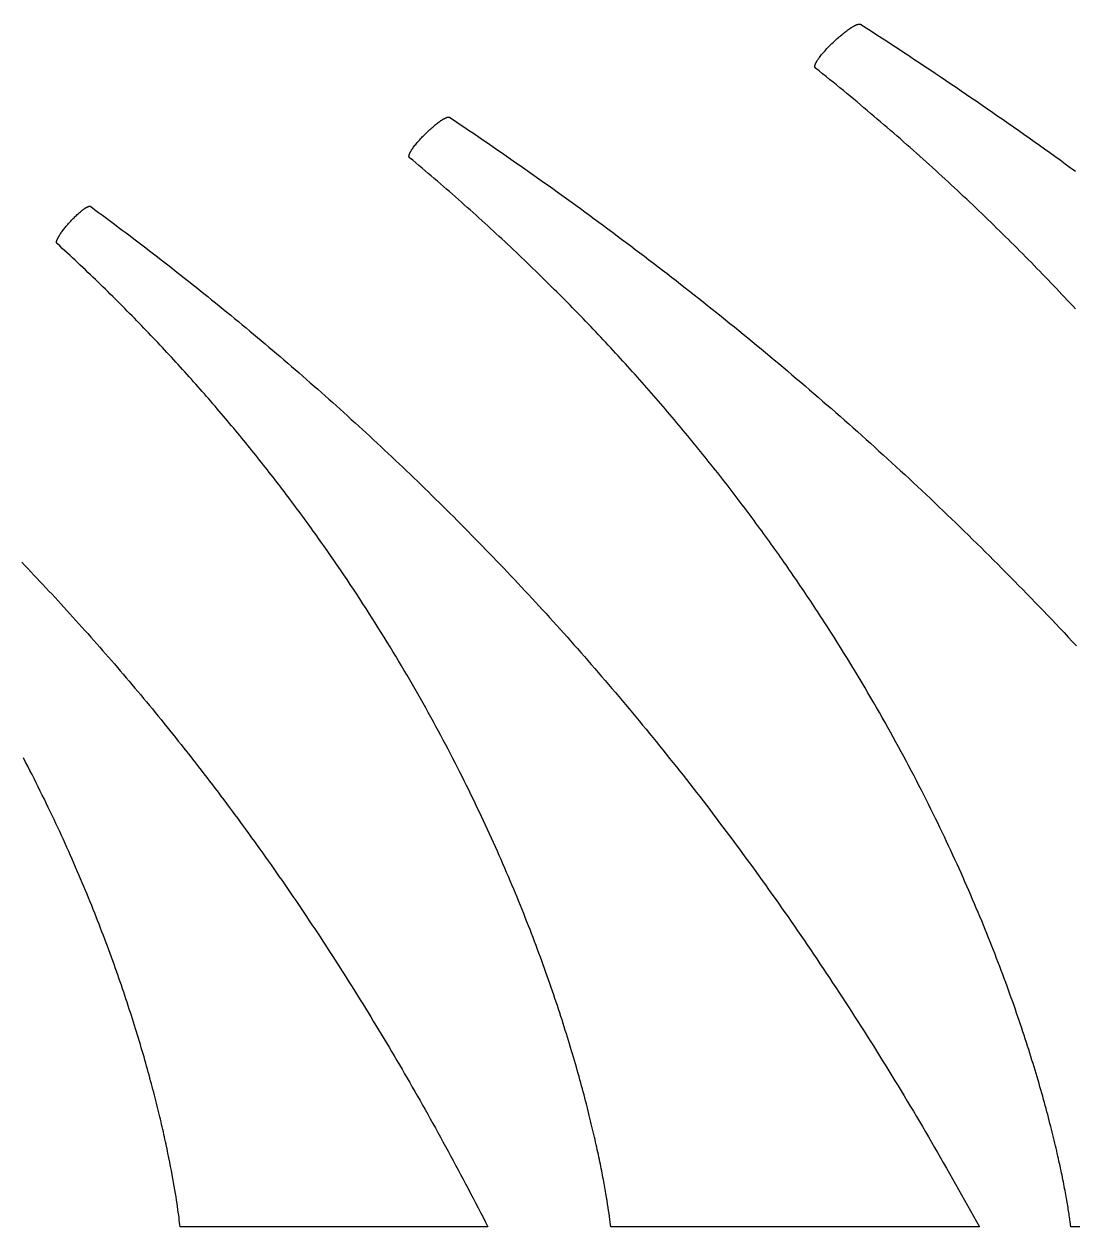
# Model space of a CAD drawing. Extents: x 1 to 390, y 1 to 88.
# Drawn here: x 72.1 to 137.4, y 1 to 75.9 of the extents above; entities that cross this region are included whole.
import ezdxf

# ---------------------------------------------------------------- set-up
doc = ezdxf.new("R2010")
doc.units = 0
doc.layers.add('IMPORT_-_GROVE_PROFILES', color=18, linetype='CONTINUOUS')

msp = doc.modelspace()

# ---------------------------------------------------------------- linework, layer by layer
at = {"layer": 'IMPORT_-_GROVE_PROFILES'}
for points in [[(137.531, 58.155), (137.364, 58.335), (137.196, 58.515), (137.028, 58.695), (136.86, 58.875), (136.691, 59.054), (136.521, 59.234), (136.351, 59.414), (136.18, 59.594), (136.008, 59.773), (135.836, 59.953), (135.663, 60.133), (135.49, 60.313), (135.316, 60.493), (135.141, 60.672), (134.966, 60.852), (134.791, 61.032), (134.614, 61.212), (134.437, 61.391), (134.26, 61.571), (134.082, 61.751), (133.903, 61.93), (133.723, 62.11), (133.543, 62.289), (133.363, 62.469), (133.181, 62.648), (133, 62.828), (132.817, 63.007), (132.634, 63.187), (132.45, 63.366), (132.266, 63.546), (132.081, 63.725), (131.896, 63.904), (131.709, 64.083), (131.523, 64.263), (131.335, 64.442), (131.147, 64.621), (130.958, 64.8), (130.769, 64.979), (130.579, 65.158), (130.389, 65.337), (130.197, 65.516), (130.006, 65.695), (129.813, 65.874), (129.62, 66.052), (129.426, 66.231), (129.232, 66.41), (129.037, 66.588), (128.841, 66.767), (128.645, 66.945), (128.448, 67.123), (128.251, 67.302), (128.053, 67.48), (127.854, 67.658), (127.654, 67.836), (127.454, 68.014), (127.254, 68.192), (127.052, 68.37), (126.85, 68.548), (126.647, 68.726), (126.444, 68.903), (126.24, 69.081), (126.035, 69.258), (125.83, 69.436), (125.624, 69.613), (125.418, 69.79), (125.21, 69.967), (125.003, 70.144), (124.794, 70.321), (124.585, 70.498), (124.375, 70.675), (124.164, 70.852), (123.953, 71.028), (123.741, 71.205), (123.529, 71.381), (123.316, 71.557), (123.102, 71.734), (122.887, 71.91), (122.672, 72.086), (122.456, 72.262), (122.24, 72.437), (122.023, 72.613), (121.805, 72.789), (121.586, 72.964), (121.367, 73.139), (121.362, 73.143), (121.358, 73.148), (121.354, 73.152), (121.35, 73.157), (121.346, 73.162), (121.343, 73.167), (121.34, 73.172), (121.337, 73.178), (121.334, 73.183), (121.332, 73.189), (121.33, 73.195), (121.328, 73.202), (121.327, 73.208), (121.326, 73.215), (121.324, 73.229), (121.324, 73.243), (121.324, 73.258), (121.326, 73.274), (121.329, 73.291), (121.332, 73.308), (121.337, 73.327), (121.343, 73.345), (121.349, 73.364), (121.357, 73.384), (121.365, 73.405), (121.374, 73.426), (121.384, 73.447), (121.395, 73.47), (121.407, 73.492), (121.42, 73.516), (121.433, 73.539), (121.448, 73.564), (121.463, 73.588), (121.479, 73.613), (121.495, 73.639), (121.513, 73.665), (121.531, 73.691), (121.549, 73.718), (121.569, 73.746), (121.589, 73.773), (121.61, 73.801), (121.653, 73.858), (121.699, 73.916), (121.747, 73.975), (121.797, 74.036), (121.85, 74.097), (121.904, 74.158), (121.96, 74.221), (122.018, 74.284), (122.077, 74.347), (122.138, 74.411), (122.2, 74.475), (122.263, 74.539), (122.327, 74.602), (122.392, 74.666), (122.457, 74.729), (122.524, 74.792), (122.591, 74.854), (122.658, 74.916), (122.725, 74.976), (122.793, 75.036), (122.86, 75.095), (122.928, 75.152), (122.995, 75.208), (123.061, 75.263), (123.128, 75.317), (123.193, 75.368), (123.258, 75.418), (123.322, 75.466), (123.384, 75.512), (123.446, 75.556), (123.506, 75.597), (123.536, 75.617), (123.565, 75.637), (123.594, 75.655), (123.623, 75.673), (123.651, 75.691), (123.678, 75.707), (123.705, 75.723), (123.732, 75.739), (123.758, 75.753), (123.784, 75.767), (123.809, 75.78), (123.834, 75.793), (123.858, 75.804), (123.881, 75.815), (123.904, 75.825), (123.926, 75.834), (123.948, 75.842), (123.969, 75.85), (123.99, 75.857), (124.01, 75.862), (124.029, 75.867), (124.047, 75.871), (124.065, 75.874), (124.082, 75.876), (124.098, 75.877), (124.113, 75.878), (124.128, 75.877), (124.142, 75.875), (124.155, 75.872), (124.161, 75.87), (124.167, 75.868), (124.173, 75.866), (124.179, 75.863), (124.184, 75.86), (124.189, 75.857), (124.521, 75.644), (124.852, 75.429), (125.183, 75.215), (125.513, 75), (125.844, 74.784), (126.174, 74.568), (126.503, 74.352), (126.833, 74.135), (127.162, 73.918), (127.491, 73.7), (127.819, 73.482), (128.147, 73.263), (128.475, 73.045), (128.803, 72.825), (129.13, 72.605), (129.457, 72.385), (129.784, 72.164), (130.11, 71.943), (130.437, 71.721), (130.762, 71.499), (131.088, 71.276), (131.413, 71.053), (131.738, 70.83), (132.063, 70.606), (132.387, 70.381), (132.711, 70.156), (133.035, 69.931), (133.358, 69.705), (133.681, 69.479), (134.004, 69.252), (134.326, 69.025), (134.649, 68.797), (134.971, 68.568), (135.292, 68.34), (135.613, 68.11), (135.934, 67.88), (136.255, 67.65), (136.576, 67.419), (136.896, 67.188), (137.215, 66.956), (137.535, 66.724)], [(164.635, 1.031), (137.246, 1.031), (137.226, 1.192), (137.204, 1.363), (137.192, 1.452), (137.179, 1.543), (137.166, 1.636), (137.152, 1.732), (137.137, 1.83), (137.122, 1.93), (137.106, 2.032), (137.089, 2.137), (137.072, 2.243), (137.054, 2.352), (137.036, 2.464), (137.017, 2.577), (136.997, 2.692), (136.976, 2.81), (136.955, 2.93), (136.933, 3.052), (136.91, 3.176), (136.886, 3.302), (136.862, 3.431), (136.837, 3.561), (136.811, 3.693), (136.785, 3.828), (136.758, 3.965), (136.73, 4.103), (136.701, 4.244), (136.671, 4.387), (136.641, 4.531), (136.61, 4.678), (136.578, 4.827), (136.545, 4.977), (136.511, 5.13), (136.477, 5.285), (136.442, 5.441), (136.406, 5.6), (136.369, 5.76), (136.331, 5.923), (136.292, 6.087), (136.253, 6.253), (136.212, 6.421), (136.171, 6.591), (136.129, 6.763), (136.086, 6.937), (136.042, 7.112), (135.997, 7.29), (135.951, 7.469), (135.904, 7.65), (135.857, 7.832), (135.808, 8.017), (135.758, 8.203), (135.708, 8.391), (135.656, 8.581), (135.604, 8.773), (135.551, 8.966), (135.496, 9.161), (135.441, 9.358), (135.384, 9.557), (135.327, 9.757), (135.269, 9.959), (135.209, 10.162), (135.149, 10.367), (135.087, 10.574), (135.025, 10.783), (134.961, 10.993), (134.897, 11.204), (134.831, 11.418), (134.764, 11.633), (134.696, 11.849), (134.627, 12.067), (134.557, 12.287), (134.486, 12.508), (134.414, 12.731), (134.341, 12.955), (134.267, 13.181), (134.191, 13.408), (134.114, 13.637), (134.037, 13.867), (133.958, 14.099), (133.878, 14.332), (133.796, 14.567), (133.714, 14.803), (133.63, 15.04), (133.546, 15.279), (133.46, 15.519), (133.372, 15.761), (133.284, 16.004), (133.195, 16.249), (133.104, 16.495), (133.012, 16.742), (132.919, 16.991), (132.824, 17.241), (132.728, 17.492), (132.632, 17.744), (132.533, 17.998), (132.434, 18.253), (132.333, 18.51), (132.231, 18.768), (132.128, 19.027), (132.023, 19.287), (131.917, 19.548), (131.81, 19.811), (131.702, 20.075), (131.592, 20.34), (131.481, 20.606), (131.368, 20.874), (131.254, 21.142), (131.139, 21.412), (131.023, 21.683), (130.905, 21.955), (130.786, 22.229), (130.665, 22.503), (130.543, 22.778), (130.419, 23.055), (130.295, 23.333), (130.168, 23.611), (130.041, 23.891), (129.912, 24.172), (129.781, 24.454), (129.649, 24.737), (129.516, 25.021), (129.381, 25.306), (129.245, 25.592), (129.107, 25.879), (128.968, 26.167), (128.827, 26.455), (128.685, 26.745), (128.542, 27.036), (128.397, 27.328), (128.25, 27.621), (128.102, 27.914), (127.952, 28.209), (127.801, 28.504), (127.648, 28.8), (127.494, 29.097), (127.338, 29.395), (127.181, 29.694), (127.022, 29.994), (126.862, 30.294), (126.699, 30.596), (126.536, 30.898), (126.371, 31.201), (126.204, 31.504), (126.035, 31.809), (125.865, 32.114), (125.694, 32.42), (125.521, 32.727), (125.346, 33.034), (125.169, 33.342), (124.991, 33.651), (124.811, 33.961), (124.63, 34.271), (124.446, 34.582), (124.262, 34.894), (124.075, 35.206), (123.887, 35.519), (123.697, 35.832), (123.505, 36.147), (123.312, 36.461), (123.117, 36.777), (122.92, 37.093), (122.722, 37.409), (122.522, 37.726), (122.32, 38.044), (122.116, 38.362), (121.911, 38.681), (121.807, 38.841), (121.703, 39), (121.599, 39.16), (121.495, 39.32), (121.389, 39.48), (121.284, 39.64), (121.178, 39.801), (121.071, 39.961), (120.964, 40.122), (120.857, 40.282), (120.749, 40.443), (120.641, 40.604), (120.532, 40.765), (120.423, 40.926), (120.313, 41.088), (120.203, 41.249), (120.092, 41.411), (119.981, 41.572), (119.87, 41.734), (119.758, 41.896), (119.646, 42.058), (119.533, 42.22), (119.419, 42.382), (119.306, 42.544), (119.191, 42.706), (119.077, 42.869), (118.962, 43.031), (118.846, 43.194), (118.73, 43.357), (118.613, 43.519), (118.496, 43.682), (118.379, 43.845), (118.261, 44.008), (118.142, 44.171), (118.024, 44.335), (117.904, 44.498), (117.784, 44.661), (117.664, 44.825), (117.543, 44.988), (117.422, 45.152), (117.3, 45.316), (117.178, 45.48), (117.055, 45.643), (116.932, 45.807), (116.808, 45.971), (116.684, 46.136), (116.56, 46.3), (116.434, 46.464), (116.309, 46.628), (116.183, 46.793), (116.056, 46.957), (115.929, 47.121), (115.802, 47.286), (115.674, 47.451), (115.545, 47.615), (115.416, 47.78), (115.287, 47.945), (115.157, 48.11), (115.026, 48.274), (114.895, 48.439), (114.764, 48.604), (114.632, 48.769), (114.499, 48.934), (114.366, 49.1), (114.233, 49.265), (114.099, 49.43), (113.965, 49.595), (113.83, 49.76), (113.694, 49.926), (113.558, 50.091), (113.422, 50.257), (113.285, 50.422), (113.147, 50.588), (113.009, 50.753), (112.871, 50.919), (112.732, 51.084), (112.592, 51.25), (112.452, 51.415), (112.312, 51.581), (112.171, 51.747), (112.029, 51.912), (111.887, 52.078), (111.745, 52.244), (111.602, 52.41), (111.458, 52.575), (111.314, 52.741), (111.17, 52.907), (111.024, 53.073), (110.879, 53.239), (110.733, 53.405), (110.586, 53.57), (110.439, 53.736), (110.291, 53.902), (110.143, 54.068), (109.994, 54.234), (109.845, 54.4), (109.695, 54.566), (109.544, 54.732), (109.394, 54.898), (109.242, 55.063), (109.09, 55.229), (108.938, 55.395), (108.785, 55.561), (108.631, 55.727), (108.477, 55.893), (108.322, 56.059), (108.167, 56.224), (108.012, 56.39), (107.855, 56.556), (107.699, 56.722), (107.541, 56.888), (107.384, 57.053), (107.225, 57.219), (107.066, 57.385), (106.907, 57.551), (106.747, 57.716), (106.586, 57.882), (106.425, 58.047), (106.264, 58.213), (106.102, 58.379), (105.939, 58.544), (105.776, 58.71), (105.612, 58.875), (105.447, 59.04), (105.282, 59.206), (105.117, 59.371), (104.951, 59.537), (104.784, 59.702), (104.617, 59.867), (104.45, 60.032), (104.281, 60.197), (104.113, 60.362), (103.943, 60.528), (103.773, 60.693), (103.603, 60.857), (103.432, 61.022), (103.26, 61.187), (103.088, 61.352), (102.915, 61.517), (102.742, 61.681), (102.568, 61.846), (102.394, 62.011), (102.219, 62.175), (102.043, 62.34), (101.867, 62.504), (101.691, 62.668), (101.513, 62.833), (101.336, 62.997), (101.157, 63.161), (100.978, 63.325), (100.799, 63.489), (100.619, 63.653), (100.438, 63.817), (100.257, 63.98), (100.075, 64.144), (99.893, 64.308), (99.71, 64.471), (99.526, 64.635), (99.342, 64.798), (99.157, 64.961), (98.972, 65.124), (98.786, 65.287), (98.599, 65.451), (98.412, 65.613), (98.225, 65.776), (98.037, 65.939), (97.848, 66.102), (97.658, 66.264), (97.468, 66.427), (97.278, 66.589), (97.087, 66.751), (96.895, 66.913), (96.702, 67.076), (96.509, 67.238), (96.316, 67.399), (96.122, 67.561), (96.118, 67.565), (96.113, 67.569), (96.11, 67.573), (96.106, 67.577), (96.103, 67.582), (96.1, 67.587), (96.097, 67.591), (96.095, 67.597), (96.091, 67.607), (96.087, 67.619), (96.085, 67.631), (96.084, 67.644), (96.083, 67.657), (96.084, 67.671), (96.085, 67.686), (96.088, 67.701), (96.091, 67.718), (96.095, 67.734), (96.1, 67.751), (96.106, 67.769), (96.112, 67.788), (96.12, 67.806), (96.128, 67.826), (96.137, 67.846), (96.146, 67.866), (96.157, 67.887), (96.168, 67.909), (96.18, 67.931), (96.193, 67.953), (96.206, 67.976), (96.22, 67.999), (96.235, 68.023), (96.25, 68.047), (96.266, 68.071), (96.283, 68.096), (96.3, 68.121), (96.336, 68.172), (96.374, 68.225), (96.415, 68.279), (96.458, 68.333), (96.502, 68.389), (96.549, 68.445), (96.597, 68.502), (96.646, 68.56), (96.697, 68.618), (96.75, 68.677), (96.803, 68.735), (96.858, 68.794), (96.914, 68.853), (96.971, 68.912), (97.028, 68.971), (97.087, 69.029), (97.145, 69.087), (97.205, 69.144), (97.264, 69.201), (97.324, 69.257), (97.384, 69.312), (97.443, 69.367), (97.503, 69.42), (97.563, 69.472), (97.622, 69.522), (97.68, 69.571), (97.738, 69.619), (97.796, 69.665), (97.852, 69.709), (97.908, 69.752), (97.963, 69.792), (98.016, 69.831), (98.068, 69.867), (98.119, 69.901), (98.144, 69.917), (98.168, 69.932), (98.192, 69.947), (98.216, 69.961), (98.239, 69.974), (98.262, 69.987), (98.284, 69.999), (98.306, 70.011), (98.328, 70.022), (98.348, 70.031), (98.369, 70.041), (98.389, 70.049), (98.408, 70.057), (98.427, 70.064), (98.445, 70.07), (98.462, 70.075), (98.479, 70.08), (98.496, 70.083), (98.511, 70.086), (98.526, 70.088), (98.541, 70.089), (98.554, 70.089), (98.568, 70.089), (98.58, 70.087), (98.592, 70.084), (98.602, 70.081), (98.613, 70.076), (98.617, 70.074), (98.622, 70.071), (98.916, 69.874), (99.209, 69.676), (99.502, 69.478), (99.795, 69.279), (100.087, 69.08), (100.38, 68.881), (100.672, 68.682), (100.963, 68.482), (101.255, 68.281), (101.546, 68.08), (101.837, 67.879), (102.128, 67.677), (102.418, 67.475), (102.709, 67.273), (102.999, 67.07), (103.288, 66.867), (103.578, 66.663), (103.867, 66.459), (104.156, 66.254), (104.444, 66.049), (104.732, 65.844), (105.021, 65.638), (105.308, 65.432), (105.596, 65.225), (105.883, 65.018), (106.17, 64.81), (106.457, 64.602), (106.743, 64.394), (107.03, 64.185), (107.315, 63.976), (107.601, 63.766), (107.887, 63.556), (108.172, 63.345), (108.457, 63.134), (108.741, 62.922), (109.025, 62.71), (109.309, 62.498), (109.593, 62.285), (109.877, 62.071), (110.16, 61.857), (110.443, 61.643), (110.726, 61.428), (111.008, 61.213), (111.29, 60.997), (111.572, 60.781), (111.854, 60.564), (112.135, 60.347), (112.416, 60.129), (112.697, 59.911), (112.978, 59.692), (113.258, 59.473), (113.538, 59.253), (113.817, 59.033), (114.097, 58.812), (114.376, 58.591), (114.655, 58.37), (114.934, 58.147), (115.212, 57.925), (115.49, 57.702), (115.768, 57.478), (116.045, 57.254), (116.323, 57.029), (116.6, 56.804), (116.876, 56.578), (117.153, 56.352), (117.429, 56.125), (117.705, 55.898), (117.98, 55.67), (118.256, 55.441), (118.531, 55.212), (118.805, 54.983), (119.08, 54.753), (119.354, 54.522), (119.628, 54.291), (119.902, 54.06), (120.175, 53.828), (120.448, 53.595), (120.721, 53.362), (120.993, 53.128), (121.266, 52.893), (121.538, 52.659), (121.809, 52.423), (122.081, 52.187), (122.352, 51.95), (122.623, 51.713), (122.893, 51.476), (123.164, 51.237), (123.434, 50.998), (123.703, 50.759), (123.973, 50.519), (124.242, 50.278), (124.511, 50.037), (124.78, 49.796), (125.048, 49.553), (125.316, 49.31), (125.584, 49.067), (125.851, 48.823), (126.118, 48.578), (126.385, 48.333), (126.652, 48.087), (126.918, 47.84), (127.184, 47.593), (127.45, 47.346), (127.716, 47.097), (127.981, 46.848), (128.246, 46.599), (128.511, 46.349), (128.775, 46.098), (129.039, 45.847), (129.303, 45.595), (129.566, 45.342), (129.829, 45.089), (130.092, 44.835), (130.355, 44.581), (130.617, 44.326), (130.88, 44.07), (131.141, 43.814), (131.403, 43.557), (131.664, 43.299), (131.925, 43.041), (132.186, 42.782), (132.446, 42.522), (132.706, 42.262), (132.966, 42.001), (133.225, 41.74), (133.484, 41.478), (133.743, 41.215), (134.002, 40.951), (134.26, 40.687), (134.518, 40.422), (134.776, 40.157), (135.034, 39.891), (135.291, 39.624), (135.548, 39.357), (135.804, 39.089), (136.06, 38.82), (136.316, 38.55), (136.572, 38.28), (136.828, 38.009), (137.083, 37.738), (137.337, 37.466), (137.592, 37.193)], [(72.003, 42.386), (72.191, 42.189), (72.38, 41.992), (72.568, 41.794), (72.757, 41.596), (72.945, 41.397), (73.132, 41.198), (73.32, 40.999), (73.507, 40.798), (73.695, 40.598), (73.882, 40.397), (74.069, 40.195), (74.255, 39.993), (74.442, 39.791), (74.628, 39.588), (74.814, 39.384), (75, 39.18), (75.185, 38.976), (75.371, 38.771), (75.556, 38.565), (75.741, 38.359), (75.926, 38.153), (76.11, 37.946), (76.295, 37.738), (76.479, 37.53), (76.663, 37.321), (76.847, 37.112), (77.031, 36.903), (77.214, 36.693), (77.397, 36.482), (77.58, 36.271), (77.763, 36.059), (77.946, 35.847), (78.128, 35.634), (78.31, 35.421), (78.492, 35.207), (78.674, 34.993), (78.856, 34.778), (79.037, 34.563), (79.218, 34.347), (79.4, 34.13), (79.58, 33.913), (79.761, 33.696), (79.941, 33.477), (80.122, 33.259), (80.302, 33.04), (80.481, 32.82), (80.661, 32.6), (80.84, 32.379), (81.019, 32.157), (81.198, 31.935), (81.377, 31.713), (81.556, 31.49), (81.734, 31.266), (81.912, 31.042), (82.09, 30.817), (82.268, 30.592), (82.446, 30.366), (82.623, 30.139), (82.8, 29.912), (82.977, 29.685), (83.154, 29.456), (83.33, 29.228), (83.507, 28.998), (83.683, 28.768), (83.859, 28.538), (84.034, 28.307), (84.21, 28.075), (84.385, 27.843), (84.56, 27.61), (84.735, 27.376), (84.91, 27.142), (85.084, 26.907), (85.258, 26.672), (85.432, 26.436), (85.606, 26.2), (85.78, 25.963), (85.953, 25.725), (86.126, 25.487), (86.299, 25.248), (86.472, 25.008), (86.645, 24.768), (86.817, 24.528), (86.989, 24.286), (87.161, 24.044), (87.333, 23.802), (87.505, 23.558), (87.676, 23.315), (87.847, 23.07), (88.018, 22.825), (88.189, 22.579), (88.359, 22.333), (88.529, 22.086), (88.699, 21.838), (88.869, 21.59), (89.039, 21.341), (89.208, 21.092), (89.378, 20.842), (89.547, 20.591), (89.715, 20.339), (89.884, 20.087), (90.052, 19.834), (90.22, 19.581), (90.388, 19.327), (90.556, 19.072), (90.724, 18.817), (90.891, 18.561), (91.058, 18.304), (91.225, 18.047), (91.392, 17.789), (91.558, 17.53), (91.724, 17.271), (91.89, 17.011), (92.056, 16.75), (92.222, 16.489), (92.387, 16.227), (92.552, 15.964), (92.717, 15.701), (92.882, 15.437), (93.047, 15.172), (93.211, 14.907), (93.375, 14.641), (93.539, 14.374), (93.703, 14.107), (93.866, 13.838), (94.029, 13.57), (94.192, 13.3), (94.355, 13.03), (94.518, 12.759), (94.68, 12.487), (94.842, 12.215), (95.004, 11.942), (95.166, 11.668), (95.327, 11.394), (95.489, 11.119), (95.65, 10.843), (95.811, 10.566), (95.971, 10.289), (96.132, 10.011), (96.292, 9.733), (96.452, 9.453), (96.612, 9.173), (96.771, 8.892), (96.93, 8.611), (97.09, 8.328), (97.248, 8.045), (97.407, 7.762), (97.566, 7.477), (97.724, 7.192), (97.882, 6.906), (98.04, 6.619), (98.197, 6.332), (98.355, 6.044), (98.512, 5.755), (98.669, 5.465), (98.825, 5.175), (98.982, 4.884), (99.138, 4.592), (99.294, 4.299), (99.45, 4.006), (99.606, 3.712), (99.761, 3.417), (99.916, 3.121), (100.071, 2.825), (100.226, 2.528), (100.38, 2.23), (100.534, 1.931), (100.689, 1.632), (100.842, 1.332), (100.996, 1.031), (81.847, 1.031), (81.833, 1.164), (81.817, 1.304), (81.8, 1.453), (81.781, 1.608), (81.76, 1.771), (81.737, 1.942), (81.713, 2.12), (81.686, 2.305), (81.658, 2.497), (81.628, 2.696), (81.596, 2.902), (81.561, 3.115), (81.525, 3.335), (81.486, 3.562), (81.445, 3.795), (81.402, 4.036), (81.357, 4.282), (81.31, 4.535), (81.26, 4.795), (81.207, 5.061), (81.153, 5.333), (81.096, 5.612), (81.066, 5.753), (81.036, 5.896), (81.005, 6.041), (80.974, 6.187), (80.942, 6.334), (80.909, 6.483), (80.876, 6.634), (80.842, 6.786), (80.807, 6.94), (80.772, 7.095), (80.736, 7.251), (80.699, 7.409), (80.662, 7.568), (80.624, 7.729), (80.585, 7.891), (80.546, 8.054), (80.506, 8.219), (80.465, 8.385), (80.423, 8.553), (80.381, 8.722), (80.338, 8.892), (80.294, 9.064), (80.25, 9.237), (80.205, 9.412), (80.159, 9.587), (80.112, 9.764), (80.065, 9.943), (80.017, 10.122), (79.968, 10.303), (79.918, 10.485), (79.868, 10.669), (79.817, 10.854), (79.765, 11.04), (79.712, 11.227), (79.658, 11.415), (79.604, 11.605), (79.549, 11.796), (79.493, 11.988), (79.436, 12.181), (79.378, 12.376), (79.32, 12.571), (79.261, 12.768), (79.2, 12.966), (79.14, 13.165), (79.078, 13.365), (79.015, 13.567), (78.952, 13.769), (78.887, 13.973), (78.822, 14.178), (78.756, 14.384), (78.689, 14.591), (78.622, 14.799), (78.553, 15.008), (78.483, 15.218), (78.413, 15.429), (78.342, 15.642), (78.269, 15.855), (78.196, 16.069), (78.122, 16.285), (78.047, 16.501), (77.972, 16.718), (77.895, 16.937), (77.817, 17.156), (77.738, 17.376), (77.659, 17.598), (77.578, 17.82), (77.497, 18.043), (77.414, 18.267), (77.331, 18.492), (77.247, 18.718), (77.161, 18.945), (77.075, 19.173), (76.988, 19.402), (76.9, 19.631), (76.81, 19.862), (76.72, 20.093), (76.629, 20.325), (76.537, 20.558), (76.444, 20.792), (76.349, 21.027), (76.254, 21.262), (76.158, 21.499), (76.061, 21.736), (75.962, 21.974), (75.863, 22.213), (75.762, 22.452), (75.661, 22.692), (75.558, 22.934), (75.455, 23.175), (75.35, 23.418), (75.245, 23.661), (75.138, 23.905), (75.03, 24.15), (74.921, 24.395), (74.811, 24.642), (74.7, 24.888), (74.588, 25.136), (74.474, 25.384), (74.36, 25.633), (74.245, 25.882), (74.128, 26.133), (74.01, 26.383), (73.891, 26.635), (73.771, 26.887), (73.65, 27.139), (73.528, 27.393), (73.405, 27.646), (73.28, 27.901), (73.154, 28.156), (73.027, 28.411), (72.899, 28.668), (72.77, 28.924), (72.64, 29.181), (72.508, 29.439), (72.375, 29.697), (72.241, 29.956), (72.106, 30.215)]]:
    msp.add_lwpolyline(points, dxfattribs=at)
msp.add_lwpolyline([(108.629, 1.031), (108.612, 1.179), (108.594, 1.336), (108.573, 1.502), (108.55, 1.675), (108.525, 1.858), (108.498, 2.048), (108.469, 2.246), (108.437, 2.453), (108.403, 2.667), (108.367, 2.89), (108.328, 3.12), (108.287, 3.358), (108.243, 3.603), (108.197, 3.857), (108.173, 3.986), (108.148, 4.117), (108.122, 4.25), (108.096, 4.385), (108.069, 4.522), (108.042, 4.661), (108.014, 4.801), (107.985, 4.943), (107.955, 5.087), (107.925, 5.233), (107.894, 5.381), (107.863, 5.53), (107.83, 5.681), (107.797, 5.834), (107.763, 5.989), (107.729, 6.145), (107.693, 6.303), (107.657, 6.463), (107.62, 6.624), (107.583, 6.787), (107.544, 6.952), (107.505, 7.118), (107.465, 7.287), (107.425, 7.456), (107.383, 7.628), (107.341, 7.801), (107.298, 7.975), (107.254, 8.151), (107.209, 8.329), (107.164, 8.509), (107.117, 8.69), (107.07, 8.872), (107.022, 9.056), (106.973, 9.242), (106.923, 9.429), (106.873, 9.618), (106.821, 9.808), (106.769, 10), (106.716, 10.193), (106.661, 10.388), (106.606, 10.584), (106.551, 10.782), (106.494, 10.981), (106.436, 11.181), (106.378, 11.383), (106.318, 11.587), (106.258, 11.792), (106.196, 11.998), (106.134, 12.205), (106.071, 12.414), (106.007, 12.625), (105.941, 12.837), (105.875, 13.05), (105.808, 13.264), (105.74, 13.48), (105.671, 13.697), (105.601, 13.916), (105.53, 14.135), (105.458, 14.356), (105.385, 14.579), (105.311, 14.802), (105.236, 15.027), (105.16, 15.254), (105.083, 15.481), (105.005, 15.71), (104.926, 15.939), (104.846, 16.171), (104.765, 16.403), (104.683, 16.636), (104.6, 16.871), (104.515, 17.107), (104.43, 17.344), (104.343, 17.582), (104.256, 17.821), (104.167, 18.062), (104.077, 18.303), (103.986, 18.546), (103.895, 18.79), (103.801, 19.035), (103.707, 19.281), (103.612, 19.528), (103.516, 19.776), (103.418, 20.025), (103.319, 20.276), (103.219, 20.527), (103.118, 20.779), (103.016, 21.033), (102.913, 21.287), (102.808, 21.542), (102.703, 21.799), (102.596, 22.056), (102.488, 22.314), (102.379, 22.574), (102.268, 22.834), (102.156, 23.095), (102.044, 23.357), (101.93, 23.62), (101.814, 23.884), (101.698, 24.149), (101.58, 24.415), (101.461, 24.681), (101.341, 24.949), (101.219, 25.217), (101.096, 25.486), (100.972, 25.756), (100.847, 26.027), (100.721, 26.299), (100.593, 26.571), (100.464, 26.844), (100.333, 27.118), (100.201, 27.393), (100.068, 27.669), (99.934, 27.945), (99.798, 28.222), (99.661, 28.5), (99.523, 28.779), (99.383, 29.058), (99.242, 29.338), (99.1, 29.619), (98.956, 29.9), (98.811, 30.182), (98.665, 30.465), (98.517, 30.749), (98.368, 31.033), (98.217, 31.317), (98.065, 31.603), (97.912, 31.889), (97.757, 32.175), (97.601, 32.463), (97.443, 32.75), (97.285, 33.039), (97.124, 33.328), (96.962, 33.617), (96.799, 33.907), (96.634, 34.198), (96.468, 34.489), (96.301, 34.781), (96.131, 35.073), (95.961, 35.365), (95.789, 35.659), (95.615, 35.952), (95.44, 36.246), (95.264, 36.541), (95.086, 36.836), (94.907, 37.131), (94.726, 37.427), (94.543, 37.724), (94.359, 38.02), (94.174, 38.318), (93.987, 38.615), (93.798, 38.913), (93.608, 39.211), (93.416, 39.51), (93.223, 39.809), (93.028, 40.108), (92.832, 40.408), (92.634, 40.708), (92.434, 41.008), (92.233, 41.309), (92.031, 41.61), (91.826, 41.911), (91.621, 42.213), (91.413, 42.515), (91.204, 42.817), (90.993, 43.119), (90.887, 43.27), (90.781, 43.421), (90.674, 43.573), (90.567, 43.724), (90.459, 43.875), (90.351, 44.027), (90.243, 44.178), (90.134, 44.33), (90.025, 44.482), (89.915, 44.633), (89.805, 44.785), (89.695, 44.937), (89.584, 45.089), (89.473, 45.241), (89.361, 45.393), (89.249, 45.544), (89.136, 45.696), (89.023, 45.848), (88.91, 46.001), (88.796, 46.153), (88.682, 46.305), (88.567, 46.457), (88.452, 46.609), (88.336, 46.761), (88.22, 46.914), (88.104, 47.066), (87.987, 47.218), (87.87, 47.37), (87.752, 47.523), (87.634, 47.675), (87.516, 47.828), (87.397, 47.98), (87.278, 48.132), (87.158, 48.285), (87.038, 48.437), (86.917, 48.59), (86.796, 48.742), (86.674, 48.895), (86.553, 49.047), (86.43, 49.2), (86.307, 49.352), (86.184, 49.505), (86.06, 49.658), (85.936, 49.81), (85.812, 49.963), (85.687, 50.115), (85.561, 50.268), (85.435, 50.42), (85.309, 50.573), (85.182, 50.726), (85.055, 50.878), (84.927, 51.031), (84.799, 51.183), (84.671, 51.336), (84.542, 51.488), (84.412, 51.641), (84.282, 51.793), (84.152, 51.946), (84.021, 52.098), (83.89, 52.251), (83.758, 52.403), (83.626, 52.556), (83.494, 52.708), (83.361, 52.861), (83.227, 53.013), (83.093, 53.165), (82.959, 53.318), (82.824, 53.47), (82.689, 53.622), (82.553, 53.775), (82.417, 53.927), (82.28, 54.079), (82.143, 54.231), (82.005, 54.383), (81.867, 54.535), (81.729, 54.687), (81.59, 54.84), (81.45, 54.992), (81.31, 55.143), (81.17, 55.295), (81.029, 55.447), (80.888, 55.599), (80.746, 55.751), (80.604, 55.903), (80.461, 56.054), (80.318, 56.206), (80.174, 56.358), (80.03, 56.509), (79.885, 56.661), (79.74, 56.812), (79.595, 56.964), (79.449, 57.115), (79.302, 57.266), (79.155, 57.417), (79.008, 57.569), (78.86, 57.72), (78.712, 57.871), (78.563, 58.022), (78.413, 58.173), (78.264, 58.324), (78.113, 58.474), (77.962, 58.625), (77.811, 58.776), (77.659, 58.927), (77.507, 59.077), (77.355, 59.227), (77.201, 59.378), (77.048, 59.528), (76.893, 59.678), (76.739, 59.829), (76.584, 59.979), (76.428, 60.129), (76.272, 60.279), (76.115, 60.428), (75.958, 60.578), (75.801, 60.728), (75.643, 60.877), (75.484, 61.027), (75.325, 61.176), (75.165, 61.326), (75.005, 61.475), (74.845, 61.624), (74.684, 61.773), (74.522, 61.922), (74.36, 62.071), (74.197, 62.22), (74.191, 62.227), (74.184, 62.235), (74.179, 62.243), (74.175, 62.252), (74.171, 62.262), (74.169, 62.273), (74.167, 62.284), (74.165, 62.296), (74.165, 62.308), (74.166, 62.321), (74.167, 62.335), (74.169, 62.349), (74.171, 62.363), (74.175, 62.379), (74.179, 62.395), (74.184, 62.411), (74.189, 62.428), (74.195, 62.445), (74.202, 62.463), (74.21, 62.481), (74.218, 62.5), (74.226, 62.52), (74.236, 62.539), (74.246, 62.559), (74.256, 62.58), (74.268, 62.601), (74.279, 62.622), (74.292, 62.644), (74.318, 62.688), (74.346, 62.734), (74.376, 62.781), (74.408, 62.83), (74.442, 62.879), (74.478, 62.929), (74.515, 62.98), (74.554, 63.032), (74.594, 63.085), (74.636, 63.138), (74.679, 63.191), (74.723, 63.245), (74.768, 63.299), (74.813, 63.353), (74.86, 63.407), (74.908, 63.461), (74.956, 63.515), (75.004, 63.569), (75.054, 63.622), (75.103, 63.674), (75.153, 63.727), (75.203, 63.778), (75.253, 63.829), (75.303, 63.878), (75.353, 63.927), (75.403, 63.975), (75.452, 64.021), (75.501, 64.067), (75.55, 64.11), (75.598, 64.153), (75.645, 64.193), (75.692, 64.232), (75.737, 64.269), (75.782, 64.304), (75.826, 64.338), (75.868, 64.369), (75.909, 64.398), (75.929, 64.411), (75.949, 64.424), (75.968, 64.436), (75.987, 64.448), (76.006, 64.459), (76.024, 64.47), (76.042, 64.48), (76.06, 64.489), (76.077, 64.497), (76.093, 64.505), (76.109, 64.512), (76.125, 64.518), (76.14, 64.524), (76.154, 64.529), (76.169, 64.533), (76.182, 64.536), (76.195, 64.539), (76.208, 64.541), (76.22, 64.541), (76.231, 64.542), (76.242, 64.541), (76.252, 64.539), (76.262, 64.537), (76.271, 64.534), (76.28, 64.529), (76.287, 64.524), (76.533, 64.343), (76.779, 64.161), (77.024, 63.979), (77.269, 63.796), (77.514, 63.614), (77.759, 63.43), (78.004, 63.247), (78.248, 63.063), (78.492, 62.879), (78.736, 62.694), (78.98, 62.509), (79.223, 62.323), (79.466, 62.138), (79.709, 61.952), (79.952, 61.765), (80.195, 61.578), (80.437, 61.391), (80.679, 61.203), (80.921, 61.015), (81.163, 60.826), (81.404, 60.638), (81.645, 60.448), (81.886, 60.259), (82.127, 60.069), (82.368, 59.878), (82.608, 59.687), (82.848, 59.496), (83.088, 59.304), (83.328, 59.112), (83.567, 58.92), (83.806, 58.727), (84.045, 58.533), (84.284, 58.34), (84.523, 58.146), (84.761, 57.951), (84.999, 57.756), (85.237, 57.561), (85.475, 57.365), (85.712, 57.169), (85.949, 56.972), (86.186, 56.775), (86.423, 56.577), (86.659, 56.379), (86.896, 56.181), (87.132, 55.982), (87.367, 55.782), (87.603, 55.583), (87.838, 55.382), (88.073, 55.182), (88.308, 54.981), (88.543, 54.779), (88.777, 54.577), (89.012, 54.375), (89.246, 54.172), (89.479, 53.968), (89.713, 53.765), (89.946, 53.56), (90.179, 53.355), (90.412, 53.15), (90.645, 52.944), (90.877, 52.738), (91.109, 52.532), (91.341, 52.325), (91.573, 52.117), (91.804, 51.909), (92.036, 51.7), (92.267, 51.491), (92.497, 51.282), (92.728, 51.072), (92.958, 50.861), (93.188, 50.65), (93.418, 50.439), (93.648, 50.227), (93.877, 50.014), (94.106, 49.801), (94.335, 49.588), (94.564, 49.374), (94.792, 49.159), (95.021, 48.944), (95.248, 48.729), (95.476, 48.513), (95.704, 48.296), (95.931, 48.079), (96.158, 47.861), (96.385, 47.643), (96.611, 47.425), (96.838, 47.206), (97.064, 46.986), (97.29, 46.766), (97.515, 46.545), (97.741, 46.324), (97.966, 46.102), (98.191, 45.88), (98.415, 45.657), (98.64, 45.433), (98.864, 45.209), (99.088, 44.985), (99.312, 44.76), (99.535, 44.534), (99.759, 44.308), (99.982, 44.082), (100.204, 43.854), (100.427, 43.627), (100.649, 43.398), (100.871, 43.169), (101.093, 42.94), (101.315, 42.71), (101.536, 42.479), (101.757, 42.248), (101.978, 42.016), (102.199, 41.784), (102.419, 41.551), (102.639, 41.318), (102.859, 41.084), (103.079, 40.849), (103.298, 40.614), (103.518, 40.378), (103.736, 40.142), (103.955, 39.905), (104.174, 39.667), (104.392, 39.429), (104.61, 39.191), (104.828, 38.951), (105.045, 38.711), (105.262, 38.471), (105.479, 38.23), (105.696, 37.988), (105.913, 37.746), (106.129, 37.503), (106.345, 37.259), (106.561, 37.015), (106.776, 36.771), (106.992, 36.525), (107.207, 36.279), (107.422, 36.033), (107.636, 35.786), (107.851, 35.538), (108.065, 35.289), (108.279, 35.04), (108.492, 34.79), (108.706, 34.54), (108.919, 34.289), (109.132, 34.038), (109.344, 33.785), (109.557, 33.532), (109.769, 33.279), (109.981, 33.025), (110.192, 32.77), (110.404, 32.515), (110.615, 32.258), (110.826, 32.002), (111.036, 31.744), (111.247, 31.486), (111.457, 31.228), (111.667, 30.968), (111.877, 30.708), (112.086, 30.447), (112.295, 30.186), (112.504, 29.924), (112.713, 29.661), (112.921, 29.398), (113.129, 29.134), (113.337, 28.869), (113.545, 28.604), (113.752, 28.338), (113.96, 28.071), (114.167, 27.804), (114.373, 27.536), (114.58, 27.267), (114.786, 26.997), (114.992, 26.727), (115.197, 26.456), (115.403, 26.185), (115.608, 25.912), (115.813, 25.64), (116.018, 25.366), (116.222, 25.092), (116.426, 24.816), (116.63, 24.541), (116.834, 24.264), (117.037, 23.987), (117.24, 23.709), (117.443, 23.431), (117.646, 23.151), (117.848, 22.871), (118.051, 22.59), (118.252, 22.309), (118.454, 22.027), (118.655, 21.744), (118.857, 21.46), (119.057, 21.176), (119.258, 20.891), (119.458, 20.605), (119.659, 20.318), (119.858, 20.031), (120.058, 19.743), (120.257, 19.454), (120.457, 19.165), (120.655, 18.874), (120.854, 18.583), (121.052, 18.291), (121.25, 17.999), (121.448, 17.706), (121.646, 17.412), (121.843, 17.117), (122.04, 16.821), (122.237, 16.525), (122.433, 16.228), (122.63, 15.93), (122.826, 15.631), (123.021, 15.332), (123.217, 15.032), (123.412, 14.731), (123.607, 14.429), (123.802, 14.127), (123.996, 13.823), (124.191, 13.519), (124.384, 13.214), (124.578, 12.909), (124.772, 12.602), (124.965, 12.295), (125.158, 11.987), (125.35, 11.678), (125.543, 11.369), (125.735, 11.058), (125.927, 10.747), (126.118, 10.435), (126.31, 10.122), (126.501, 9.809), (126.692, 9.495), (126.882, 9.179), (127.072, 8.863), (127.262, 8.546), (127.452, 8.229), (127.642, 7.91), (127.831, 7.591), (128.02, 7.271), (128.209, 6.95), (128.397, 6.628), (128.585, 6.306), (128.773, 5.982), (128.961, 5.658), (129.148, 5.333), (129.335, 5.007), (129.522, 4.68), (129.709, 4.353), (129.895, 4.025), (130.081, 3.695), (130.267, 3.365), (130.453, 3.034), (130.638, 2.702), (130.823, 2.37), (131.008, 2.036), (131.192, 1.702), (131.377, 1.367), (131.561, 1.031)], close=True, dxfattribs=at)

doc.saveas('drawing.dxf')
